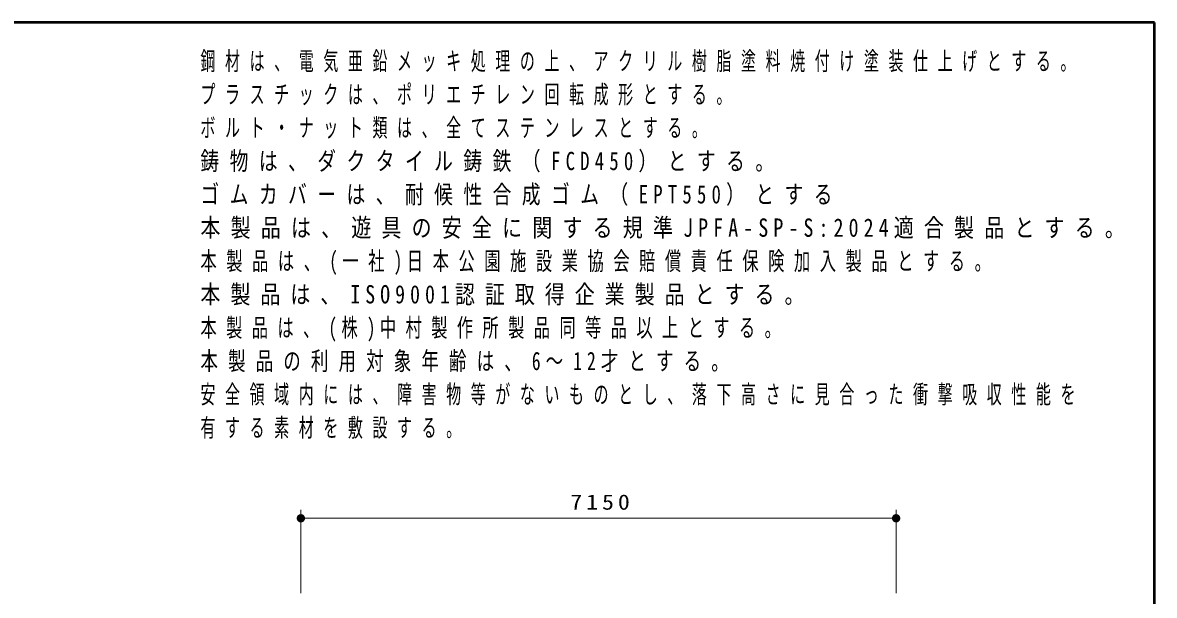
# Model space of a CAD drawing. Units: millimetres on the paper, with parts at other scales. Extents: x -385 to 0, y 0 to 267.
# Drawn here: x -135.9 to 0, y 198.3 to 267 of the extents above; entities that cross this region are included whole.
import ezdxf

# ---------------------------------------------------------------- set-up
doc = ezdxf.new("R2010")
doc.units = ezdxf.units.MM
doc.layers.add('LY_1', color=7, linetype='Continuous', lineweight=13)
doc.layers.add('LY_2', color=7, linetype='Continuous', lineweight=13)
doc.styles.add('ＭＳ ゴシック', font='')
doc.styles.get('ＭＳ ゴシック').set_extended_font_data('MS Gothic')

# ---------------------------------------------------------------- blocks, each defined once
blk = doc.blocks.new('filled_dot')
at = {"color": 0, "linetype": 'Continuous', "lineweight": -2, "const_width": 1.25}
blk.add_lwpolyline([(-0.625, 0, 1), (0.625, 0, 1)], format="xyb", close=True, dxfattribs=at)

msp = doc.modelspace()

# ---------------------------------------------------------------- linework, layer by layer
at = {"layer": 'LY_1'}
for p, q in [((-102.518, 198.516), (-102.518, 208.516)), ((-31.018, 198.516), (-31.018, 208.516)), ((-102.518, 207.516), (-31.018, 207.516))]:
    msp.add_line(p, q, dxfattribs=at)
at = {"layer": 'LY_2', "lineweight": 50}
for p, q in [((0, 267), (-385, 267)), ((0, 0), (0, 267))]:
    msp.add_line(p, q, dxfattribs=at)

# ---------------------------------------------------------------- block references
at = {"layer": 'LY_1', "xscale": 0.4, "yscale": 0.4}
msp.add_blockref('filled_dot', (-102.518, 207.516), dxfattribs=at)
at = {"layer": 'LY_1', "xscale": 0.4, "yscale": 0.4, "rotation": 180}
msp.add_blockref('filled_dot', (-31.018, 207.516), dxfattribs=at)

# ---------------------------------------------------------------- texts
at = {"layer": 'LY_1', "style": 'ＭＳ ゴシック'}
for s, insert, char_height, attachment_point in [('\\T1.64;\\W0.6;鋼材は、電気亜鉛メッキ処理の上、アクリル樹脂塗料焼付け塗装仕上げとする。', (-114.58, 263.499), 2.199, 1), ('\\T1.64;\\W0.6;プラスチックは、ポリエチレン回転成形とする。', (-114.58, 259.499), 2.199, 1), ('\\T1.64;\\W0.6;ボルト・ナット類は、全てステンレスとする。', (-114.58, 255.499), 2.199, 1), ('\\T1.56;\\W0.75;鋳物は、ダクタイル鋳鉄（FCD450）とする。', (-114.58, 251.499), 2.199, 1), ('\\T1.56;\\W0.75;ゴムカバーは、耐候性合成ゴム（EPT550）とする', (-114.58, 247.499), 2.199, 1), ('\\T1.51;\\W0.8;本製品は、遊具の安全に関する規準JPFA-SP-S:2024適合製品とする。', (-114.58, 243.499), 2.199, 1), ('\\T1.59;\\W0.65;本製品は、(一社)日本公園施設業協会賠償責任保険加入製品とする。', (-114.58, 239.499), 2.199, 1), ('\\T1.5;\\W0.8;本製品は、ISO9001認証取得企業製品とする。', (-114.58, 235.499), 2.199, 1), ('\\T1.58;\\W0.65;本製品は、(株)中村製作所製品同等品以上とする。', (-114.58, 231.499), 2.199, 1), ('\\T1.58;\\W0.7;本製品の利用対象年齢は、6～12才とする。', (-114.58, 227.499), 2.199, 1), ('\\T1.64;\\W0.6;安全領域内には、障害物等がないものとし、落下高さに見合った衝撃吸収性能を', (-114.58, 223.499), 2.199, 1), ('\\T1.64;\\W0.6;有する素材を敷設する。', (-114.58, 219.499), 2.199, 1), ('\\T1.33;\\W1.15;7150', (-66.345, 208.516), 1.833, 8)]:
    msp.add_mtext(s, dxfattribs=dict(at, insert=insert, char_height=char_height, attachment_point=attachment_point))

doc.saveas('drawing.dxf')
